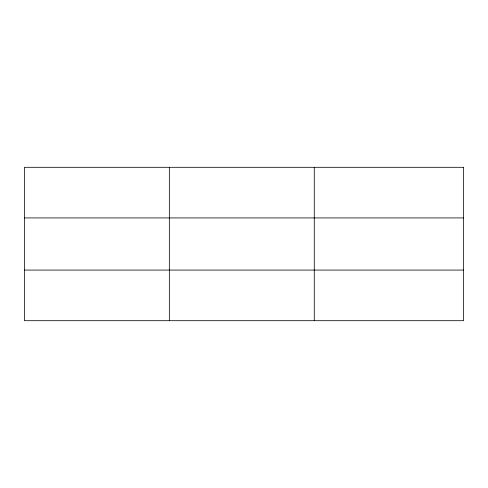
<?xml version="1.0" encoding="UTF-8"?>
<svg xmlns="http://www.w3.org/2000/svg" width="488" height="488" viewBox="0 0 488 488"><rect width="100%" height="100%" fill="white"/><g stroke="black" fill="none" stroke-linecap="round" stroke-linejoin="round"><path stroke-width="0.73" d="M169.336 320.695L169.336 167.305M314.272 320.695L314.272 167.305M24.4 217.922L463.6 217.922M24.4 270.077L463.6 270.077M463.6 167.305L463.6 320.695L24.4 320.695L24.4 167.305L463.6 167.305"/></g></svg>
